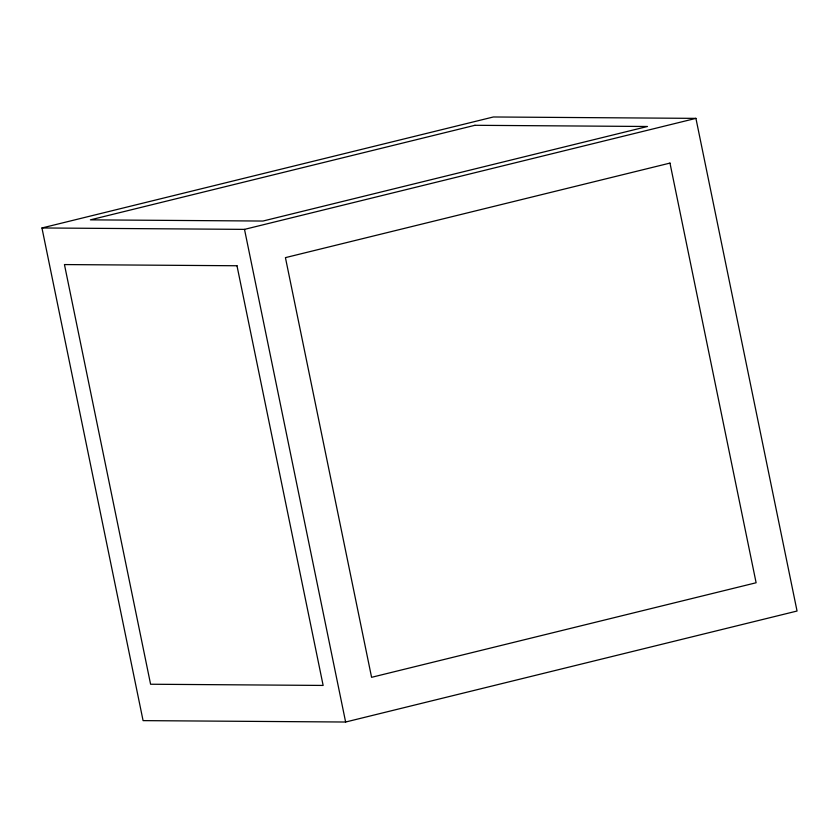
<?xml version="1.0" encoding="UTF-8"?>
<svg xmlns="http://www.w3.org/2000/svg" width="839" height="839" viewBox="0 0 839 839"><rect width="100%" height="100%" fill="white"/><g stroke="black" fill="none" stroke-linecap="round" stroke-linejoin="round"><path stroke-width="1.26" d="M41.95 227.967L493.374 116.978L695.919 118.372L797.05 611.033L345.626 722.022L143.081 720.628L41.95 227.967L244.506 229.372L695.919 118.372M244.506 229.372L345.626 722.022M474.937 125.294L90.392 219.849L262.932 221.045L647.477 126.49L474.937 125.294M669.973 163.091L285.428 257.636L371.583 677.314L756.117 582.759L669.973 163.091M236.986 265.753L64.446 264.568L150.59 684.236L323.141 685.432L236.986 265.753"/></g></svg>
